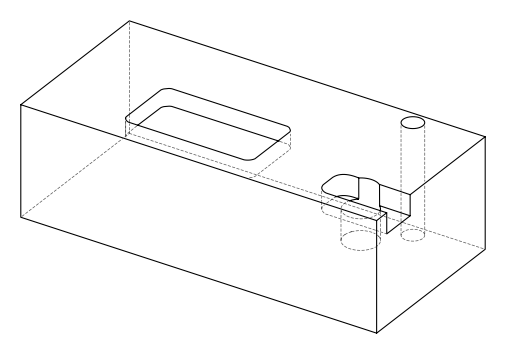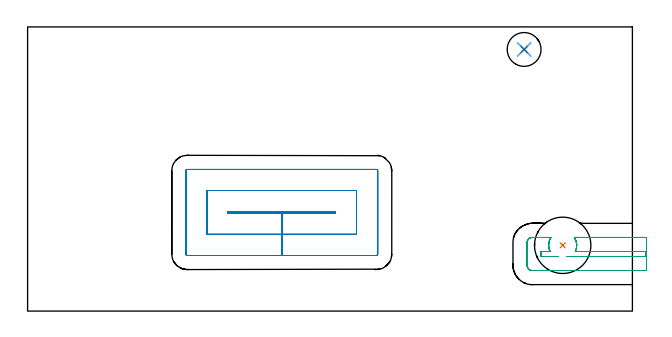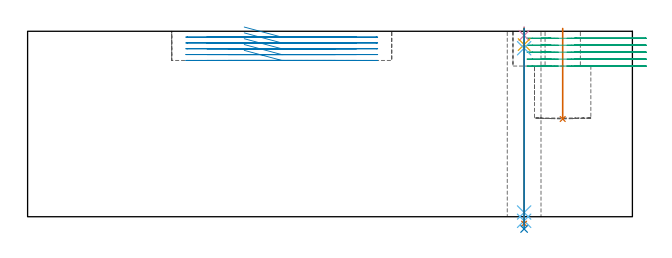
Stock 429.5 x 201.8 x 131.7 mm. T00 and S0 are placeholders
(PLAN: 8 operations, 6 tool changes, 14.7 min)
(1 INDEXABLE_INSERT_DRILL_BLIND_HOLE_FROM_SOLID | STEP1POCKET | NXT0302_035 | 0.26 min | 77655 mm3)
(2 MILL_RECTANGULAR_POCKET | POCKET_RECTANGULAR_STRAIGHT | UGT0201_136 | Follow Part, ap 5, ae 75% | 9.1 min | 260129 mm3)
(3 MILL_SLOT | SLOT_PARTIAL_RECTANGULAR | UGT0201_136 | Follow Part, ap 5, ae 75% | 3.56 min | 59970 mm3)
(4 SPOT_DRILL | STEP1HOLE | NXT0321_9005460120000 | 0.05 min | 181 mm3)
(5 DRILL_BLIND_HOLE_INTO_CENTER | STEP1HOLE | UGT0301_185 | 0.05 min | 187 mm3)
(6 GUN_DRILL_THROUGH_HOLE | STEP1HOLE | UGT0307_002 | 0.6 min | 3438 mm3)
(7 SPADE_DRILL_TO_ENLARGE_THROUGH_HOLE | STEP1HOLE | UGT0306_006 | 0.56 min | 20988 mm3)
(8 DRILL_TO_ENLARGE_THROUGH_HOLE | STEP1HOLE | UGT0301_057 | 0.57 min | 34724 mm3)
(TOOL NXT0302_035 | Index. Insert Drill 40mm [880-D4000L40-05] | D40 PA176 FL200 Z2)
(TOOL UGT0201_136 | Carbide End Mill 20.0 | D20 FL30 Z4)
(TOOL NXT0321_9005460120000 | NC Spot Drill, 142deg, 12mm, Carbide, Uncoated | D12 PA142 FL30 Z2)
(TOOL UGT0301_185 | Twist Drill 6.3 mm | D6.3 PA118 FL61 Z2)
(TOOL UGT0307_002 | Gun Drill 6 mm | D6 PA130 FL24 Z1)
(TOOL UGT0306_006 | Spade Drill 15.5mm | D15.5 PA132 FL10 Z2)
(TOOL UGT0301_057 | Twist Drill 24 mm | D24 PA118 FL160 Z2)
(OP 1 INDEXABLE_INSERT_DRILL_BLIND_HOLE_FROM_SOLID)
G17 G21 G94 G90
T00 M6
G54
G17 G0 G90 X380. Y46.7 S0 M3
G43 Z141.7 H1
G94 G81 G98 Z69.4 F250. R133.7
G80
M5
M2
(OP 2 MILL_RECTANGULAR_POCKET)
G17 G21 G94 G90
T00 M6
G54
G17 G0 G90 X153.853 Y69.5 S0 M3
G43 Z141.7 H0
Z134.7
G94 G1 X180.5 Z127.56 F250.
X218.6 F500.
Y70.6
X142.4
Y69.5
X180.5
Y54.5
X233.6
Y85.6
X127.4
Y54.5
X180.5
Y39.5
X247.6
G3 X248.6 Y40.5 R1.
G1 Y99.6
G3 X247.6 Y100.6 R1.
G1 X113.4
G3 X112.4 Y99.6 R1.
G1 Y40.5
G3 X113.4 Y39.5 R1.
G1 X180.5
X181.5
G0 X153.853 Y69.5 Z130.56
G1 X180.5 Z123.42 F250.
X218.6 F500.
Y70.6
X142.4
Y69.5
X180.5
Y54.5
X233.6
Y85.6
X127.4
Y54.5
X180.5
Y39.5
X247.6
G3 X248.6 Y40.5 R1.
G1 Y99.6
G3 X247.6 Y100.6 R1.
G1 X113.4
G3 X112.4 Y99.6 R1.
G1 Y40.5
G3 X113.4 Y39.5 R1.
G1 X180.5
X181.5
G0 X153.853 Y69.5 Z126.42
G1 X180.5 Z119.28 F250.
X218.6 F500.
Y70.6
X142.4
Y69.5
X180.5
Y54.5
X233.6
Y85.6
X127.4
Y54.5
X180.5
Y39.5
X247.6
G3 X248.6 Y40.5 R1.
G1 Y99.6
G3 X247.6 Y100.6 R1.
G1 X113.4
G3 X112.4 Y99.6 R1.
G1 Y40.5
G3 X113.4 Y39.5 R1.
G1 X180.5
X181.5
G0 X153.853 Y69.5 Z122.28
G1 X180.5 Z115.14 F250.
X218.6 F500.
Y70.6
X142.4
Y69.5
X180.5
Y54.5
X233.6
Y85.6
X127.4
Y54.5
X180.5
Y39.5
X247.6
G3 X248.6 Y40.5 R1.
G1 Y99.6
G3 X247.6 Y100.6 R1.
G1 X113.4
G3 X112.4 Y99.6 R1.
G1 Y40.5
G3 X113.4 Y39.5 R1.
G1 X180.5
X181.5
G0 X153.853 Y69.5 Z118.14
G1 X180.5 Z111. F250.
X218.6 F500.
Y70.6
X142.4
Y69.5
X180.5
Y54.5
X233.6
Y85.6
X127.4
Y54.5
X180.5
Y39.5
X247.6
G3 X248.6 Y40.5 R1.
G1 Y99.6
G3 X247.6 Y100.6 R1.
G1 X113.4
G3 X112.4 Y99.6 R1.
G1 Y40.5
G3 X113.4 Y39.5 R1.
G1 X180.5
X181.5
G0 Z141.7
M5
M2
(OP 3 MILL_SLOT)
G17 G21 G94 G90
T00 M6
G54
G17 G0 G90 X376.873 Y38.8 S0 M3
G43 Z141.7 H0
Z126.76
G94 G1 X373.873 F250.
X364.7 F500.
Y42.3
X371.025
G2 X370.29 Y49.08 R10.009
X371.719 Y52.3 R10.
G1 X358.4
G3 X354.7 Y48.6 R3.7
G1 Y32.5
G3 X358.4 Y28.8 R3.7
G1 X439.5
Y52.3
X388.274
G2 X388.976 Y42.3 R10.012
G1 X438.978
G3 X438.978 Y38.8 R10.
G1 X386.123
X383.123 F250.
G0 X376.873 Z121.82
G1 X373.873
X364.7 F500.
Y42.3
X371.025
G2 X370.29 Y49.08 R10.009
X371.719 Y52.3 R10.
G1 X358.4
G3 X354.7 Y48.6 R3.7
G1 Y32.5
G3 X358.4 Y28.8 R3.7
G1 X439.5
Y52.3
X388.274
G2 X388.976 Y42.3 R10.012
G1 X438.978
G3 X438.978 Y38.8 R10.
G1 X386.121
X383.121 F250.
G0 X376.873 Z116.88
G1 X373.873
X364.7 F500.
Y42.3
X371.025
G2 X370.29 Y49.08 R10.009
X371.72 Y52.3 R10.001
G1 X358.4
G3 X354.7 Y48.6 R3.7
G1 Y32.5
G3 X358.4 Y28.8 R3.7
G1 X439.5
Y52.3
X388.274
G2 X388.976 Y42.3 R10.012
G1 X438.978
G3 X438.978 Y38.8 R10.
G1 X386.121
X383.121 F250.
G0 X376.873 Z111.94
G1 X373.873
X364.7 F500.
Y42.3
X371.025
G2 X370.915 Y42.532 R10.008
X370.017 Y46.183 R10.009
X370.289 Y49.076 R10.008
X370.498 Y49.806 R10.
X371.72 Y52.3 R10.001
G1 X358.4
G3 X354.7 Y48.6 R3.7
G1 Y32.5
G3 X358.4 Y28.8 R3.7
G1 X439.5
Y52.3
X388.274
G2 X388.976 Y42.3 R10.012
G1 X438.978
G3 X438.978 Y38.8 R10.
G1 X386.123
X383.123 F250.
G0 X376.873 Z107.
G1 X373.873
X364.7 F500.
Y42.3
X371.025
G2 X370.128 Y48.273 R10.009
X370.289 Y49.076 R10.008
X371.719 Y52.3 R10.
G1 X358.4
G3 X354.7 Y48.6 R3.7
G1 Y32.5
G3 X358.4 Y28.8 R3.7
G1 X439.5
Y52.3
X388.274
G2 X388.976 Y42.3 R10.012
G1 X438.978
G3 X438.978 Y38.8 R10.
G1 X386.121
X383.121 F250.
G0 Z141.7
M5
M2
(OP 4 SPOT_DRILL)
G17 G21 G94 G90
T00 M6
G54
G17 G0 G90 X352.6 Y185.8 S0 M3
G43 Z141.7 H0
G94 G81 G98 Z128.7 F250. R134.7
G80
M5
M2
(OP 5 DRILL_BLIND_HOLE_INTO_CENTER)
G17 G21 G94 G90
T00 M6
G54
G17 G0 G90 X352.6 Y185.8 S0 M3
G43 Z141.7 H0
G94 G81 G98 Z122.25 F250. R133.7
G80
M5
M2
(OP 6 GUN_DRILL_THROUGH_HOLE)
G17 G21 G94 G90
T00 M6
G54
G17 G0 G90 X352.6 Y185.8 M8
G43 Z141.7 H0
Z129.813
S716 M3
G94 G1 Z119.654 F125. M26
G4 X.084
Z3. F250.
G4 X.084
Z-2.899 F125.
G4 X.084
M5
M9
G0 Z129.813
Z141.7
M2
(OP 7 SPADE_DRILL_TO_ENLARGE_THROUGH_HOLE)
G17 G21 G94 G90
T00 M6
G54
G17 G0 G90 X352.6 Y185.8 S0 M3
G43 Z141.7 H0
G94 G73 G98 Z-4.951 F250. Q15.183 R133.7
G80
M5
M2
(OP 8 DRILL_TO_ENLARGE_THROUGH_HOLE)
G17 G21 G94 G90
T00 M6
G54
G17 G0 G90 X352.6 Y185.8 S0 M3
G43 Z141.7 H0
G94 G73 G98 Z-8.71 F250. Q23.402 R133.7
G80
M5
M2
